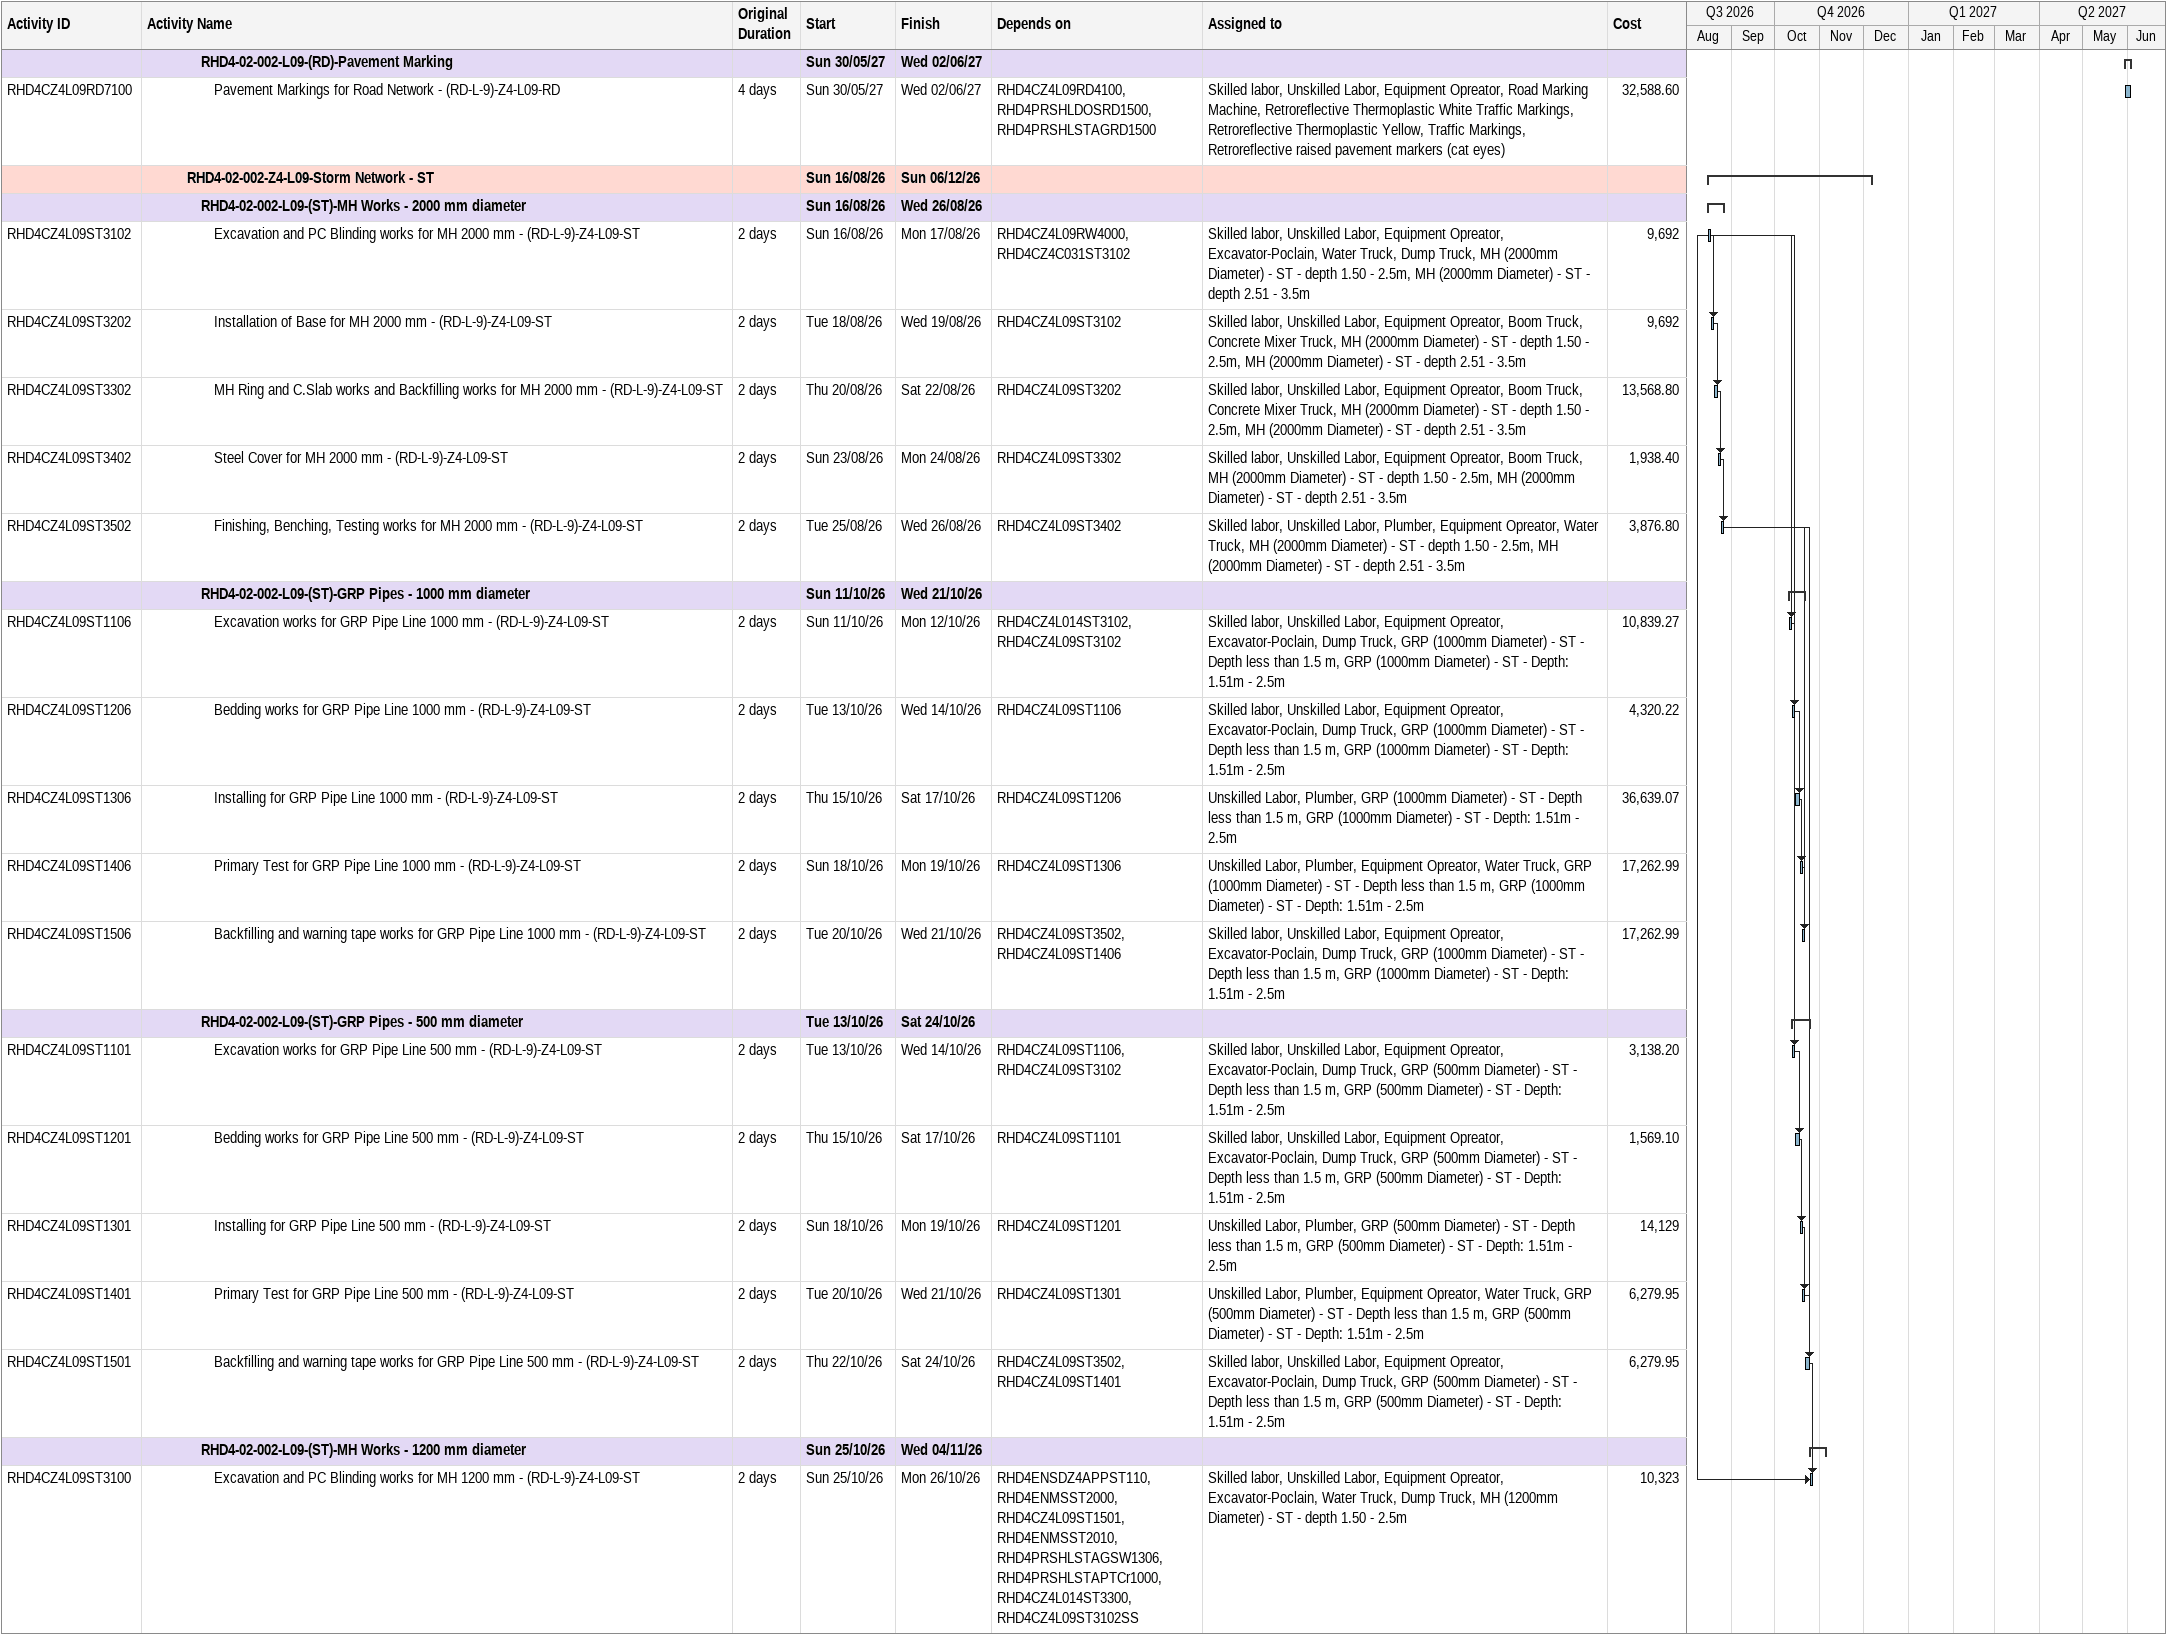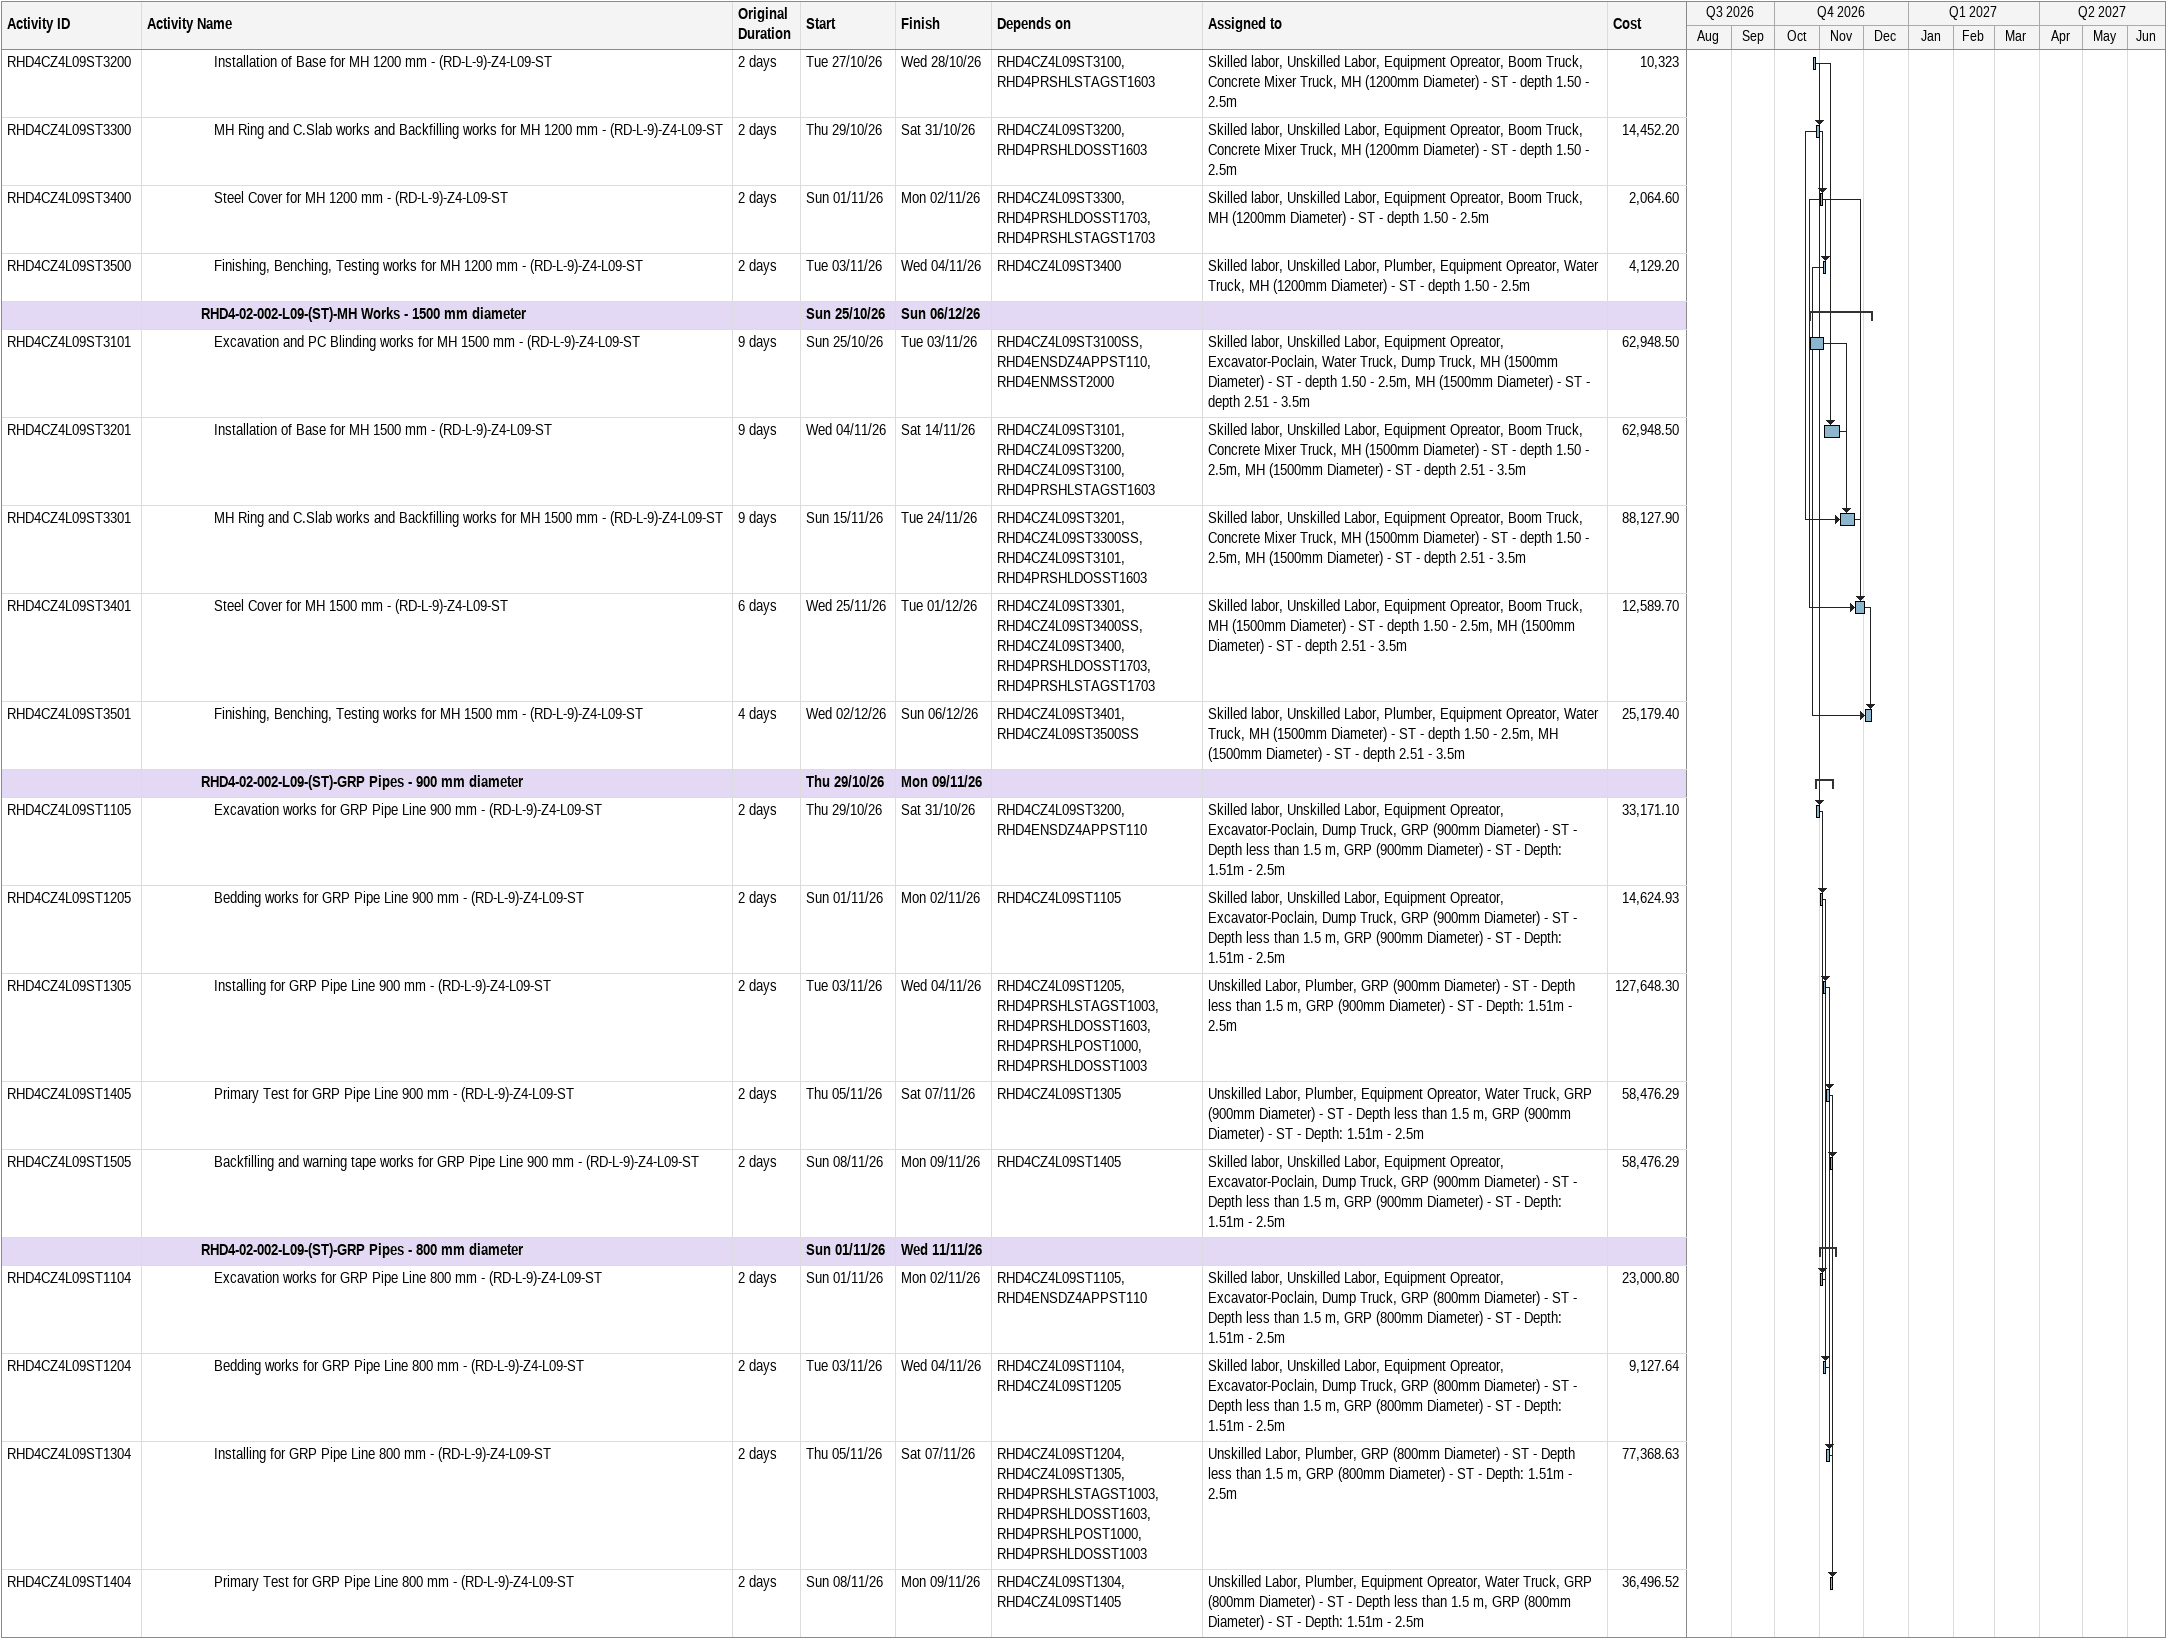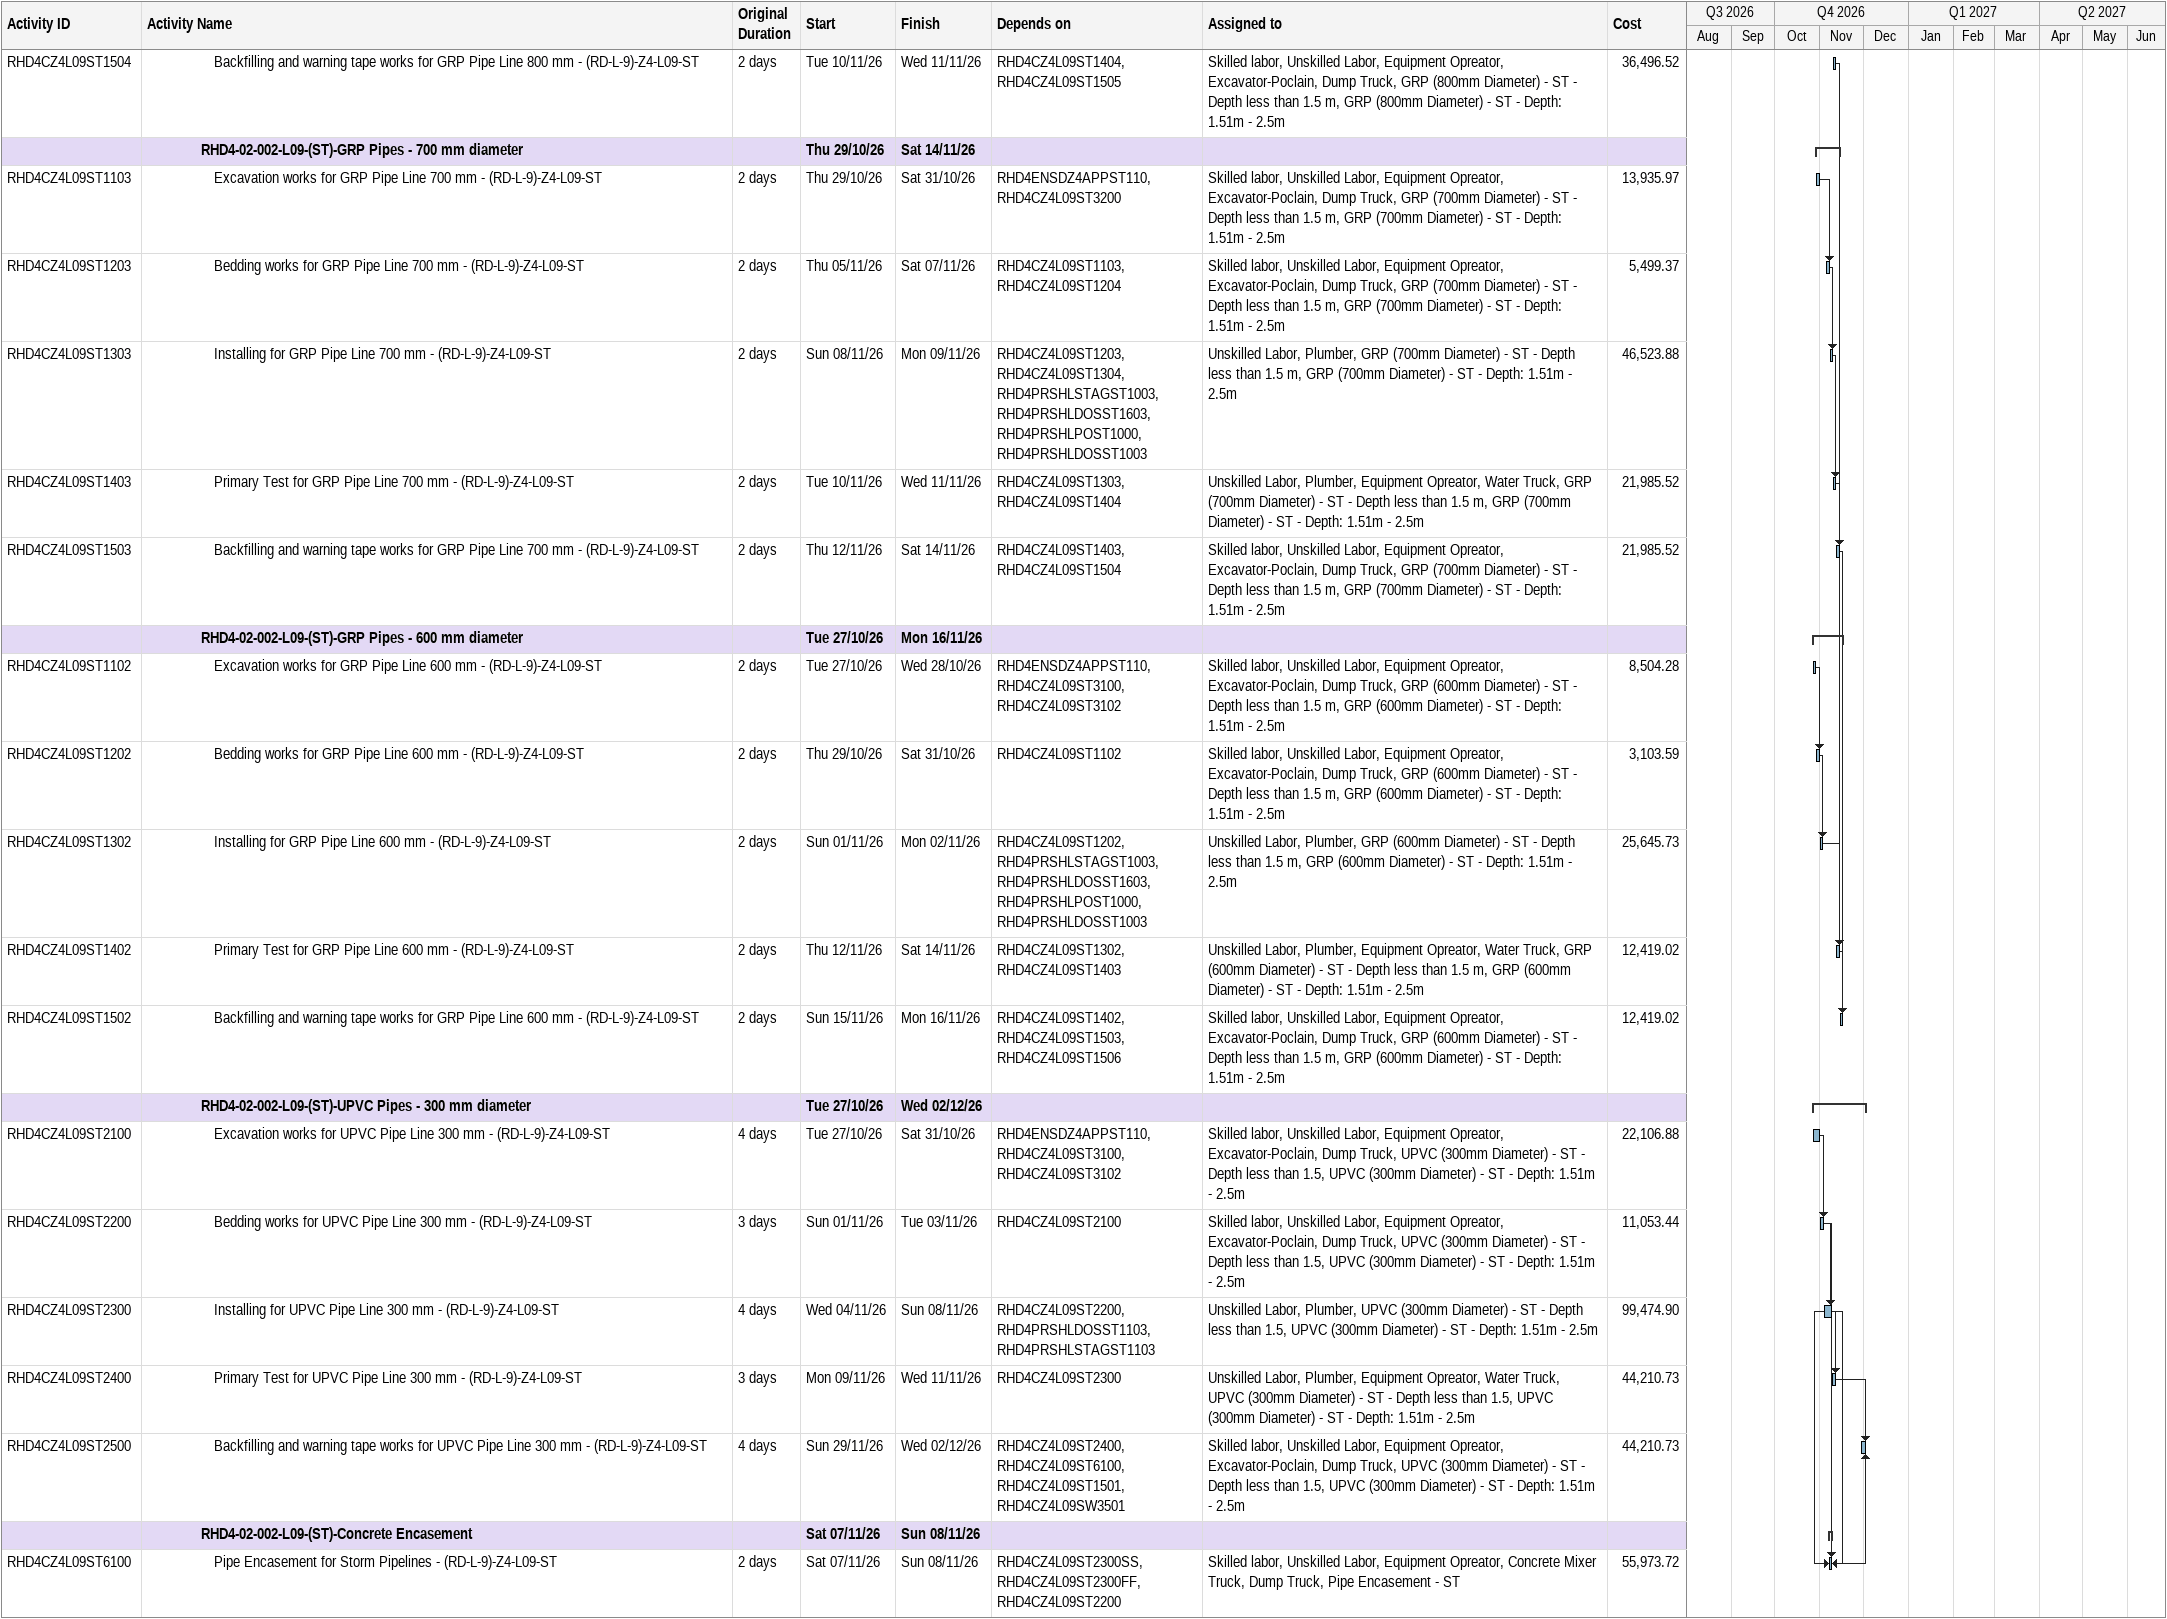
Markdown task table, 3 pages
| ID | Level | Task | Original duration | Start | Finish | Predecessors | Resources | Cost |
|---|---|---|---|---|---|---|---|---|
|  | 5 | **RHD4-02-002-L09-(RD)-Pavement Marking** |  | 2027-05-30 | 2027-06-02 |  |  |  |
| RHD4CZ4L09RD7100 | 6 | Pavement Markings for Road Network - (RD-L-9)-Z4-L09-RD | 4d | 2027-05-30 | 2027-06-02 | RHD4CZ4L09RD4100, RHD4PRSHLDOSRD1500, RHD4PRSHLSTAGRD1500 | Skilled labor, Unskilled Labor, Equipment Opreator, Road Marking Machine, Retroreflective Thermoplastic White Traffic Markings, Retroreflective Thermoplastic Yellow, Traffic Markings, Retroreflective raised pavement markers (cat eyes) | 32588.60 |
|  | 4 | **RHD4-02-002-Z4-L09-Storm Network - ST** |  | 2026-08-16 | 2026-12-06 |  |  |  |
|  | 5 | **RHD4-02-002-L09-(ST)-MH Works - 2000 mm diameter** |  | 2026-08-16 | 2026-08-26 |  |  |  |
| RHD4CZ4L09ST3102 | 6 | Excavation and PC Blinding works for MH 2000 mm - (RD-L-9)-Z4-L09-ST | 2d | 2026-08-16 | 2026-08-17 | RHD4CZ4L09RW4000, RHD4CZ4C031ST3102 | Skilled labor, Unskilled Labor, Equipment Opreator, Excavator-Poclain, Water Truck, Dump Truck, MH (2000mm Diameter) - ST - depth 1.50 - 2.5m, MH (2000mm Diameter) - ST - depth 2.51 - 3.5m | 9692 |
| RHD4CZ4L09ST3202 | 6 | Installation of Base for MH 2000 mm - (RD-L-9)-Z4-L09-ST | 2d | 2026-08-18 | 2026-08-19 | RHD4CZ4L09ST3102 | Skilled labor, Unskilled Labor, Equipment Opreator, Boom Truck, Concrete Mixer Truck, MH (2000mm Diameter) - ST - depth 1.50 - 2.5m, MH (2000mm Diameter) - ST - depth 2.51 - 3.5m | 9692 |
| RHD4CZ4L09ST3302 | 6 | MH Ring and C.Slab works and Backfilling works for MH 2000 mm - (RD-L-9)-Z4-L09-ST | 2d | 2026-08-20 | 2026-08-22 | RHD4CZ4L09ST3202 | Skilled labor, Unskilled Labor, Equipment Opreator, Boom Truck, Concrete Mixer Truck, MH (2000mm Diameter) - ST - depth 1.50 - 2.5m, MH (2000mm Diameter) - ST - depth 2.51 - 3.5m | 13568.80 |
| RHD4CZ4L09ST3402 | 6 | Steel Cover for MH 2000 mm - (RD-L-9)-Z4-L09-ST | 2d | 2026-08-23 | 2026-08-24 | RHD4CZ4L09ST3302 | Skilled labor, Unskilled Labor, Equipment Opreator, Boom Truck, MH (2000mm Diameter) - ST - depth 1.50 - 2.5m, MH (2000mm Diameter) - ST - depth 2.51 - 3.5m | 1938.40 |
| RHD4CZ4L09ST3502 | 6 | Finishing, Benching, Testing works for MH 2000 mm - (RD-L-9)-Z4-L09-ST | 2d | 2026-08-25 | 2026-08-26 | RHD4CZ4L09ST3402 | Skilled labor, Unskilled Labor, Plumber, Equipment Opreator, Water Truck, MH (2000mm Diameter) - ST - depth 1.50 - 2.5m, MH (2000mm Diameter) - ST - depth 2.51 - 3.5m | 3876.80 |
|  | 5 | **RHD4-02-002-L09-(ST)-GRP Pipes - 1000 mm diameter** |  | 2026-10-11 | 2026-10-21 |  |  |  |
| RHD4CZ4L09ST1106 | 6 | Excavation works for GRP Pipe Line 1000 mm - (RD-L-9)-Z4-L09-ST | 2d | 2026-10-11 | 2026-10-12 | RHD4CZ4L014ST3102, RHD4CZ4L09ST3102 | Skilled labor, Unskilled Labor, Equipment Opreator, Excavator-Poclain, Dump Truck, GRP (1000mm Diameter) - ST - Depth less than 1.5 m, GRP (1000mm Diameter) - ST - Depth: 1.51m - 2.5m | 10839.27 |
| RHD4CZ4L09ST1206 | 6 | Bedding works for GRP Pipe Line 1000 mm - (RD-L-9)-Z4-L09-ST | 2d | 2026-10-13 | 2026-10-14 | RHD4CZ4L09ST1106 | Skilled labor, Unskilled Labor, Equipment Opreator, Excavator-Poclain, Dump Truck, GRP (1000mm Diameter) - ST - Depth less than 1.5 m, GRP (1000mm Diameter) - ST - Depth: 1.51m - 2.5m | 4320.22 |
| RHD4CZ4L09ST1306 | 6 | Installing for GRP Pipe Line 1000 mm - (RD-L-9)-Z4-L09-ST | 2d | 2026-10-15 | 2026-10-17 | RHD4CZ4L09ST1206 | Unskilled Labor, Plumber, GRP (1000mm Diameter) - ST - Depth less than 1.5 m, GRP (1000mm Diameter) - ST - Depth: 1.51m - 2.5m | 36639.07 |
| RHD4CZ4L09ST1406 | 6 | Primary Test for GRP Pipe Line 1000 mm - (RD-L-9)-Z4-L09-ST | 2d | 2026-10-18 | 2026-10-19 | RHD4CZ4L09ST1306 | Unskilled Labor, Plumber, Equipment Opreator, Water Truck, GRP (1000mm Diameter) - ST - Depth less than 1.5 m, GRP (1000mm Diameter) - ST - Depth: 1.51m - 2.5m | 17262.99 |
| RHD4CZ4L09ST1506 | 6 | Backfilling and warning tape works for GRP Pipe Line 1000 mm - (RD-L-9)-Z4-L09-ST | 2d | 2026-10-20 | 2026-10-21 | RHD4CZ4L09ST3502, RHD4CZ4L09ST1406 | Skilled labor, Unskilled Labor, Equipment Opreator, Excavator-Poclain, Dump Truck, GRP (1000mm Diameter) - ST - Depth less than 1.5 m, GRP (1000mm Diameter) - ST - Depth: 1.51m - 2.5m | 17262.99 |
|  | 5 | **RHD4-02-002-L09-(ST)-GRP Pipes - 500 mm diameter** |  | 2026-10-13 | 2026-10-24 |  |  |  |
| RHD4CZ4L09ST1101 | 6 | Excavation works for GRP Pipe Line 500 mm - (RD-L-9)-Z4-L09-ST | 2d | 2026-10-13 | 2026-10-14 | RHD4CZ4L09ST1106, RHD4CZ4L09ST3102 | Skilled labor, Unskilled Labor, Equipment Opreator, Excavator-Poclain, Dump Truck, GRP (500mm Diameter) - ST - Depth less than 1.5 m, GRP (500mm Diameter) - ST - Depth: 1.51m - 2.5m | 3138.20 |
| RHD4CZ4L09ST1201 | 6 | Bedding works for GRP Pipe Line 500 mm - (RD-L-9)-Z4-L09-ST | 2d | 2026-10-15 | 2026-10-17 | RHD4CZ4L09ST1101 | Skilled labor, Unskilled Labor, Equipment Opreator, Excavator-Poclain, Dump Truck, GRP (500mm Diameter) - ST - Depth less than 1.5 m, GRP (500mm Diameter) - ST - Depth: 1.51m - 2.5m | 1569.10 |
| RHD4CZ4L09ST1301 | 6 | Installing for GRP Pipe Line 500 mm - (RD-L-9)-Z4-L09-ST | 2d | 2026-10-18 | 2026-10-19 | RHD4CZ4L09ST1201 | Unskilled Labor, Plumber, GRP (500mm Diameter) - ST - Depth less than 1.5 m, GRP (500mm Diameter) - ST - Depth: 1.51m - 2.5m | 14129 |
| RHD4CZ4L09ST1401 | 6 | Primary Test for GRP Pipe Line 500 mm - (RD-L-9)-Z4-L09-ST | 2d | 2026-10-20 | 2026-10-21 | RHD4CZ4L09ST1301 | Unskilled Labor, Plumber, Equipment Opreator, Water Truck, GRP (500mm Diameter) - ST - Depth less than 1.5 m, GRP (500mm Diameter) - ST - Depth: 1.51m - 2.5m | 6279.95 |
| RHD4CZ4L09ST1501 | 6 | Backfilling and warning tape works for GRP Pipe Line 500 mm - (RD-L-9)-Z4-L09-ST | 2d | 2026-10-22 | 2026-10-24 | RHD4CZ4L09ST3502, RHD4CZ4L09ST1401 | Skilled labor, Unskilled Labor, Equipment Opreator, Excavator-Poclain, Dump Truck, GRP (500mm Diameter) - ST - Depth less than 1.5 m, GRP (500mm Diameter) - ST - Depth: 1.51m - 2.5m | 6279.95 |
|  | 5 | **RHD4-02-002-L09-(ST)-MH Works - 1200 mm diameter** |  | 2026-10-25 | 2026-11-04 |  |  |  |
| RHD4CZ4L09ST3100 | 6 | Excavation and PC Blinding works for MH 1200 mm - (RD-L-9)-Z4-L09-ST | 2d | 2026-10-25 | 2026-10-26 | RHD4ENSDZ4APPST110, RHD4ENMSST2000, RHD4CZ4L09ST1501, RHD4ENMSST2010, RHD4PRSHLSTAGSW1306, RHD4PRSHLSTAPTCr1000, RHD4CZ4L014ST3300, RHD4CZ4L09ST3102SS | Skilled labor, Unskilled Labor, Equipment Opreator, Excavator-Poclain, Water Truck, Dump Truck, MH (1200mm Diameter) - ST - depth 1.50 - 2.5m | 10323 |
| RHD4CZ4L09ST3200 | 6 | Installation of Base for MH 1200 mm - (RD-L-9)-Z4-L09-ST | 2d | 2026-10-27 | 2026-10-28 | RHD4CZ4L09ST3100, RHD4PRSHLSTAGST1603 | Skilled labor, Unskilled Labor, Equipment Opreator, Boom Truck, Concrete Mixer Truck, MH (1200mm Diameter) - ST - depth 1.50 - 2.5m | 10323 |
| RHD4CZ4L09ST3300 | 6 | MH Ring and C.Slab works and Backfilling works for MH 1200 mm - (RD-L-9)-Z4-L09-ST | 2d | 2026-10-29 | 2026-10-31 | RHD4CZ4L09ST3200, RHD4PRSHLDOSST1603 | Skilled labor, Unskilled Labor, Equipment Opreator, Boom Truck, Concrete Mixer Truck, MH (1200mm Diameter) - ST - depth 1.50 - 2.5m | 14452.20 |
| RHD4CZ4L09ST3400 | 6 | Steel Cover for MH 1200 mm - (RD-L-9)-Z4-L09-ST | 2d | 2026-11-01 | 2026-11-02 | RHD4CZ4L09ST3300, RHD4PRSHLDOSST1703, RHD4PRSHLSTAGST1703 | Skilled labor, Unskilled Labor, Equipment Opreator, Boom Truck, MH (1200mm Diameter) - ST - depth 1.50 - 2.5m | 2064.60 |
| RHD4CZ4L09ST3500 | 6 | Finishing, Benching, Testing works for MH 1200 mm - (RD-L-9)-Z4-L09-ST | 2d | 2026-11-03 | 2026-11-04 | RHD4CZ4L09ST3400 | Skilled labor, Unskilled Labor, Plumber, Equipment Opreator, Water Truck, MH (1200mm Diameter) - ST - depth 1.50 - 2.5m | 4129.20 |
|  | 5 | **RHD4-02-002-L09-(ST)-MH Works - 1500 mm diameter** |  | 2026-10-25 | 2026-12-06 |  |  |  |
| RHD4CZ4L09ST3101 | 6 | Excavation and PC Blinding works for MH 1500 mm - (RD-L-9)-Z4-L09-ST | 9d | 2026-10-25 | 2026-11-03 | RHD4CZ4L09ST3100SS, RHD4ENSDZ4APPST110, RHD4ENMSST2000 | Skilled labor, Unskilled Labor, Equipment Opreator, Excavator-Poclain, Water Truck, Dump Truck, MH (1500mm Diameter) - ST - depth 1.50 - 2.5m, MH (1500mm Diameter) - ST - depth 2.51 - 3.5m | 62948.50 |
| RHD4CZ4L09ST3201 | 6 | Installation of Base for MH 1500 mm - (RD-L-9)-Z4-L09-ST | 9d | 2026-11-04 | 2026-11-14 | RHD4CZ4L09ST3101, RHD4CZ4L09ST3200, RHD4CZ4L09ST3100, RHD4PRSHLSTAGST1603 | Skilled labor, Unskilled Labor, Equipment Opreator, Boom Truck, Concrete Mixer Truck, MH (1500mm Diameter) - ST - depth 1.50 - 2.5m, MH (1500mm Diameter) - ST - depth 2.51 - 3.5m | 62948.50 |
| RHD4CZ4L09ST3301 | 6 | MH Ring and C.Slab works and Backfilling works for MH 1500 mm - (RD-L-9)-Z4-L09-ST | 9d | 2026-11-15 | 2026-11-24 | RHD4CZ4L09ST3201, RHD4CZ4L09ST3300SS, RHD4CZ4L09ST3101, RHD4PRSHLDOSST1603 | Skilled labor, Unskilled Labor, Equipment Opreator, Boom Truck, Concrete Mixer Truck, MH (1500mm Diameter) - ST - depth 1.50 - 2.5m, MH (1500mm Diameter) - ST - depth 2.51 - 3.5m | 88127.90 |
| RHD4CZ4L09ST3401 | 6 | Steel Cover for MH 1500 mm - (RD-L-9)-Z4-L09-ST | 6d | 2026-11-25 | 2026-12-01 | RHD4CZ4L09ST3301, RHD4CZ4L09ST3400SS, RHD4CZ4L09ST3400, RHD4PRSHLDOSST1703, RHD4PRSHLSTAGST1703 | Skilled labor, Unskilled Labor, Equipment Opreator, Boom Truck, MH (1500mm Diameter) - ST - depth 1.50 - 2.5m, MH (1500mm Diameter) - ST - depth 2.51 - 3.5m | 12589.70 |
| RHD4CZ4L09ST3501 | 6 | Finishing, Benching, Testing works for MH 1500 mm - (RD-L-9)-Z4-L09-ST | 4d | 2026-12-02 | 2026-12-06 | RHD4CZ4L09ST3401, RHD4CZ4L09ST3500SS | Skilled labor, Unskilled Labor, Plumber, Equipment Opreator, Water Truck, MH (1500mm Diameter) - ST - depth 1.50 - 2.5m, MH (1500mm Diameter) - ST - depth 2.51 - 3.5m | 25179.40 |
|  | 5 | **RHD4-02-002-L09-(ST)-GRP Pipes - 900 mm diameter** |  | 2026-10-29 | 2026-11-09 |  |  |  |
| RHD4CZ4L09ST1105 | 6 | Excavation works for GRP Pipe Line 900 mm - (RD-L-9)-Z4-L09-ST | 2d | 2026-10-29 | 2026-10-31 | RHD4CZ4L09ST3200, RHD4ENSDZ4APPST110 | Skilled labor, Unskilled Labor, Equipment Opreator, Excavator-Poclain, Dump Truck, GRP (900mm Diameter) - ST - Depth less than 1.5 m, GRP (900mm Diameter) - ST - Depth: 1.51m - 2.5m | 33171.10 |
| RHD4CZ4L09ST1205 | 6 | Bedding works for GRP Pipe Line 900 mm - (RD-L-9)-Z4-L09-ST | 2d | 2026-11-01 | 2026-11-02 | RHD4CZ4L09ST1105 | Skilled labor, Unskilled Labor, Equipment Opreator, Excavator-Poclain, Dump Truck, GRP (900mm Diameter) - ST - Depth less than 1.5 m, GRP (900mm Diameter) - ST - Depth: 1.51m - 2.5m | 14624.93 |
| RHD4CZ4L09ST1305 | 6 | Installing for GRP Pipe Line 900 mm - (RD-L-9)-Z4-L09-ST | 2d | 2026-11-03 | 2026-11-04 | RHD4CZ4L09ST1205, RHD4PRSHLSTAGST1003, RHD4PRSHLDOSST1603, RHD4PRSHLPOST1000, RHD4PRSHLDOSST1003 | Unskilled Labor, Plumber, GRP (900mm Diameter) - ST - Depth less than 1.5 m, GRP (900mm Diameter) - ST - Depth: 1.51m - 2.5m | 127648.30 |
| RHD4CZ4L09ST1405 | 6 | Primary Test for GRP Pipe Line 900 mm - (RD-L-9)-Z4-L09-ST | 2d | 2026-11-05 | 2026-11-07 | RHD4CZ4L09ST1305 | Unskilled Labor, Plumber, Equipment Opreator, Water Truck, GRP (900mm Diameter) - ST - Depth less than 1.5 m, GRP (900mm Diameter) - ST - Depth: 1.51m - 2.5m | 58476.29 |
| RHD4CZ4L09ST1505 | 6 | Backfilling and warning tape works for GRP Pipe Line 900 mm - (RD-L-9)-Z4-L09-ST | 2d | 2026-11-08 | 2026-11-09 | RHD4CZ4L09ST1405 | Skilled labor, Unskilled Labor, Equipment Opreator, Excavator-Poclain, Dump Truck, GRP (900mm Diameter) - ST - Depth less than 1.5 m, GRP (900mm Diameter) - ST - Depth: 1.51m - 2.5m | 58476.29 |
|  | 5 | **RHD4-02-002-L09-(ST)-GRP Pipes - 800 mm diameter** |  | 2026-11-01 | 2026-11-11 |  |  |  |
| RHD4CZ4L09ST1104 | 6 | Excavation works for GRP Pipe Line 800 mm - (RD-L-9)-Z4-L09-ST | 2d | 2026-11-01 | 2026-11-02 | RHD4CZ4L09ST1105, RHD4ENSDZ4APPST110 | Skilled labor, Unskilled Labor, Equipment Opreator, Excavator-Poclain, Dump Truck, GRP (800mm Diameter) - ST - Depth less than 1.5 m, GRP (800mm Diameter) - ST - Depth: 1.51m - 2.5m | 23000.80 |
| RHD4CZ4L09ST1204 | 6 | Bedding works for GRP Pipe Line 800 mm - (RD-L-9)-Z4-L09-ST | 2d | 2026-11-03 | 2026-11-04 | RHD4CZ4L09ST1104, RHD4CZ4L09ST1205 | Skilled labor, Unskilled Labor, Equipment Opreator, Excavator-Poclain, Dump Truck, GRP (800mm Diameter) - ST - Depth less than 1.5 m, GRP (800mm Diameter) - ST - Depth: 1.51m - 2.5m | 9127.64 |
| RHD4CZ4L09ST1304 | 6 | Installing for GRP Pipe Line 800 mm - (RD-L-9)-Z4-L09-ST | 2d | 2026-11-05 | 2026-11-07 | RHD4CZ4L09ST1204, RHD4CZ4L09ST1305, RHD4PRSHLSTAGST1003, RHD4PRSHLDOSST1603, RHD4PRSHLPOST1000, RHD4PRSHLDOSST1003 | Unskilled Labor, Plumber, GRP (800mm Diameter) - ST - Depth less than 1.5 m, GRP (800mm Diameter) - ST - Depth: 1.51m - 2.5m | 77368.63 |
| RHD4CZ4L09ST1404 | 6 | Primary Test for GRP Pipe Line 800 mm - (RD-L-9)-Z4-L09-ST | 2d | 2026-11-08 | 2026-11-09 | RHD4CZ4L09ST1304, RHD4CZ4L09ST1405 | Unskilled Labor, Plumber, Equipment Opreator, Water Truck, GRP (800mm Diameter) - ST - Depth less than 1.5 m, GRP (800mm Diameter) - ST - Depth: 1.51m - 2.5m | 36496.52 |
| RHD4CZ4L09ST1504 | 6 | Backfilling and warning tape works for GRP Pipe Line 800 mm - (RD-L-9)-Z4-L09-ST | 2d | 2026-11-10 | 2026-11-11 | RHD4CZ4L09ST1404, RHD4CZ4L09ST1505 | Skilled labor, Unskilled Labor, Equipment Opreator, Excavator-Poclain, Dump Truck, GRP (800mm Diameter) - ST - Depth less than 1.5 m, GRP (800mm Diameter) - ST - Depth: 1.51m - 2.5m | 36496.52 |
|  | 5 | **RHD4-02-002-L09-(ST)-GRP Pipes - 700 mm diameter** |  | 2026-10-29 | 2026-11-14 |  |  |  |
| RHD4CZ4L09ST1103 | 6 | Excavation works for GRP Pipe Line 700 mm - (RD-L-9)-Z4-L09-ST | 2d | 2026-10-29 | 2026-10-31 | RHD4ENSDZ4APPST110, RHD4CZ4L09ST3200 | Skilled labor, Unskilled Labor, Equipment Opreator, Excavator-Poclain, Dump Truck, GRP (700mm Diameter) - ST - Depth less than 1.5 m, GRP (700mm Diameter) - ST - Depth: 1.51m - 2.5m | 13935.97 |
| RHD4CZ4L09ST1203 | 6 | Bedding works for GRP Pipe Line 700 mm - (RD-L-9)-Z4-L09-ST | 2d | 2026-11-05 | 2026-11-07 | RHD4CZ4L09ST1103, RHD4CZ4L09ST1204 | Skilled labor, Unskilled Labor, Equipment Opreator, Excavator-Poclain, Dump Truck, GRP (700mm Diameter) - ST - Depth less than 1.5 m, GRP (700mm Diameter) - ST - Depth: 1.51m - 2.5m | 5499.37 |
| RHD4CZ4L09ST1303 | 6 | Installing for GRP Pipe Line 700 mm - (RD-L-9)-Z4-L09-ST | 2d | 2026-11-08 | 2026-11-09 | RHD4CZ4L09ST1203, RHD4CZ4L09ST1304, RHD4PRSHLSTAGST1003, RHD4PRSHLDOSST1603, RHD4PRSHLPOST1000, RHD4PRSHLDOSST1003 | Unskilled Labor, Plumber, GRP (700mm Diameter) - ST - Depth less than 1.5 m, GRP (700mm Diameter) - ST - Depth: 1.51m - 2.5m | 46523.88 |
| RHD4CZ4L09ST1403 | 6 | Primary Test for GRP Pipe Line 700 mm - (RD-L-9)-Z4-L09-ST | 2d | 2026-11-10 | 2026-11-11 | RHD4CZ4L09ST1303, RHD4CZ4L09ST1404 | Unskilled Labor, Plumber, Equipment Opreator, Water Truck, GRP (700mm Diameter) - ST - Depth less than 1.5 m, GRP (700mm Diameter) - ST - Depth: 1.51m - 2.5m | 21985.52 |
| RHD4CZ4L09ST1503 | 6 | Backfilling and warning tape works for GRP Pipe Line 700 mm - (RD-L-9)-Z4-L09-ST | 2d | 2026-11-12 | 2026-11-14 | RHD4CZ4L09ST1403, RHD4CZ4L09ST1504 | Skilled labor, Unskilled Labor, Equipment Opreator, Excavator-Poclain, Dump Truck, GRP (700mm Diameter) - ST - Depth less than 1.5 m, GRP (700mm Diameter) - ST - Depth: 1.51m - 2.5m | 21985.52 |
|  | 5 | **RHD4-02-002-L09-(ST)-GRP Pipes - 600 mm diameter** |  | 2026-10-27 | 2026-11-16 |  |  |  |
| RHD4CZ4L09ST1102 | 6 | Excavation works for GRP Pipe Line 600 mm - (RD-L-9)-Z4-L09-ST | 2d | 2026-10-27 | 2026-10-28 | RHD4ENSDZ4APPST110, RHD4CZ4L09ST3100, RHD4CZ4L09ST3102 | Skilled labor, Unskilled Labor, Equipment Opreator, Excavator-Poclain, Dump Truck, GRP (600mm Diameter) - ST - Depth less than 1.5 m, GRP (600mm Diameter) - ST - Depth: 1.51m - 2.5m | 8504.28 |
| RHD4CZ4L09ST1202 | 6 | Bedding works for GRP Pipe Line 600 mm - (RD-L-9)-Z4-L09-ST | 2d | 2026-10-29 | 2026-10-31 | RHD4CZ4L09ST1102 | Skilled labor, Unskilled Labor, Equipment Opreator, Excavator-Poclain, Dump Truck, GRP (600mm Diameter) - ST - Depth less than 1.5 m, GRP (600mm Diameter) - ST - Depth: 1.51m - 2.5m | 3103.59 |
| RHD4CZ4L09ST1302 | 6 | Installing for GRP Pipe Line 600 mm - (RD-L-9)-Z4-L09-ST | 2d | 2026-11-01 | 2026-11-02 | RHD4CZ4L09ST1202, RHD4PRSHLSTAGST1003, RHD4PRSHLDOSST1603, RHD4PRSHLPOST1000, RHD4PRSHLDOSST1003 | Unskilled Labor, Plumber, GRP (600mm Diameter) - ST - Depth less than 1.5 m, GRP (600mm Diameter) - ST - Depth: 1.51m - 2.5m | 25645.73 |
| RHD4CZ4L09ST1402 | 6 | Primary Test for GRP Pipe Line 600 mm - (RD-L-9)-Z4-L09-ST | 2d | 2026-11-12 | 2026-11-14 | RHD4CZ4L09ST1302, RHD4CZ4L09ST1403 | Unskilled Labor, Plumber, Equipment Opreator, Water Truck, GRP (600mm Diameter) - ST - Depth less than 1.5 m, GRP (600mm Diameter) - ST - Depth: 1.51m - 2.5m | 12419.02 |
| RHD4CZ4L09ST1502 | 6 | Backfilling and warning tape works for GRP Pipe Line 600 mm - (RD-L-9)-Z4-L09-ST | 2d | 2026-11-15 | 2026-11-16 | RHD4CZ4L09ST1402, RHD4CZ4L09ST1503, RHD4CZ4L09ST1506 | Skilled labor, Unskilled Labor, Equipment Opreator, Excavator-Poclain, Dump Truck, GRP (600mm Diameter) - ST - Depth less than 1.5 m, GRP (600mm Diameter) - ST - Depth: 1.51m - 2.5m | 12419.02 |
|  | 5 | **RHD4-02-002-L09-(ST)-UPVC Pipes - 300 mm diameter** |  | 2026-10-27 | 2026-12-02 |  |  |  |
| RHD4CZ4L09ST2100 | 6 | Excavation works for UPVC Pipe Line 300 mm - (RD-L-9)-Z4-L09-ST | 4d | 2026-10-27 | 2026-10-31 | RHD4ENSDZ4APPST110, RHD4CZ4L09ST3100, RHD4CZ4L09ST3102 | Skilled labor, Unskilled Labor, Equipment Opreator, Excavator-Poclain, Dump Truck, UPVC (300mm Diameter) - ST - Depth less than 1.5, UPVC (300mm Diameter) - ST - Depth: 1.51m - 2.5m | 22106.88 |
| RHD4CZ4L09ST2200 | 6 | Bedding works for UPVC Pipe Line 300 mm - (RD-L-9)-Z4-L09-ST | 3d | 2026-11-01 | 2026-11-03 | RHD4CZ4L09ST2100 | Skilled labor, Unskilled Labor, Equipment Opreator, Excavator-Poclain, Dump Truck, UPVC (300mm Diameter) - ST - Depth less than 1.5, UPVC (300mm Diameter) - ST - Depth: 1.51m - 2.5m | 11053.44 |
| RHD4CZ4L09ST2300 | 6 | Installing for UPVC Pipe Line 300 mm - (RD-L-9)-Z4-L09-ST | 4d | 2026-11-04 | 2026-11-08 | RHD4CZ4L09ST2200, RHD4PRSHLDOSST1103, RHD4PRSHLSTAGST1103 | Unskilled Labor, Plumber, UPVC (300mm Diameter) - ST - Depth less than 1.5, UPVC (300mm Diameter) - ST - Depth: 1.51m - 2.5m | 99474.90 |
| RHD4CZ4L09ST2400 | 6 | Primary Test for UPVC Pipe Line 300 mm - (RD-L-9)-Z4-L09-ST | 3d | 2026-11-09 | 2026-11-11 | RHD4CZ4L09ST2300 | Unskilled Labor, Plumber, Equipment Opreator, Water Truck, UPVC (300mm Diameter) - ST - Depth less than 1.5, UPVC (300mm Diameter) - ST - Depth: 1.51m - 2.5m | 44210.73 |
| RHD4CZ4L09ST2500 | 6 | Backfilling and warning tape works for UPVC Pipe Line 300 mm - (RD-L-9)-Z4-L09-ST | 4d | 2026-11-29 | 2026-12-02 | RHD4CZ4L09ST2400, RHD4CZ4L09ST6100, RHD4CZ4L09ST1501, RHD4CZ4L09SW3501 | Skilled labor, Unskilled Labor, Equipment Opreator, Excavator-Poclain, Dump Truck, UPVC (300mm Diameter) - ST - Depth less than 1.5, UPVC (300mm Diameter) - ST - Depth: 1.51m - 2.5m | 44210.73 |
|  | 5 | **RHD4-02-002-L09-(ST)-Concrete Encasement** |  | 2026-11-07 | 2026-11-08 |  |  |  |
| RHD4CZ4L09ST6100 | 6 | Pipe Encasement for Storm Pipelines - (RD-L-9)-Z4-L09-ST | 2d | 2026-11-07 | 2026-11-08 | RHD4CZ4L09ST2300SS, RHD4CZ4L09ST2300FF, RHD4CZ4L09ST2200 | Skilled labor, Unskilled Labor, Equipment Opreator, Concrete Mixer Truck, Dump Truck, Pipe Encasement - ST | 55973.72 |
